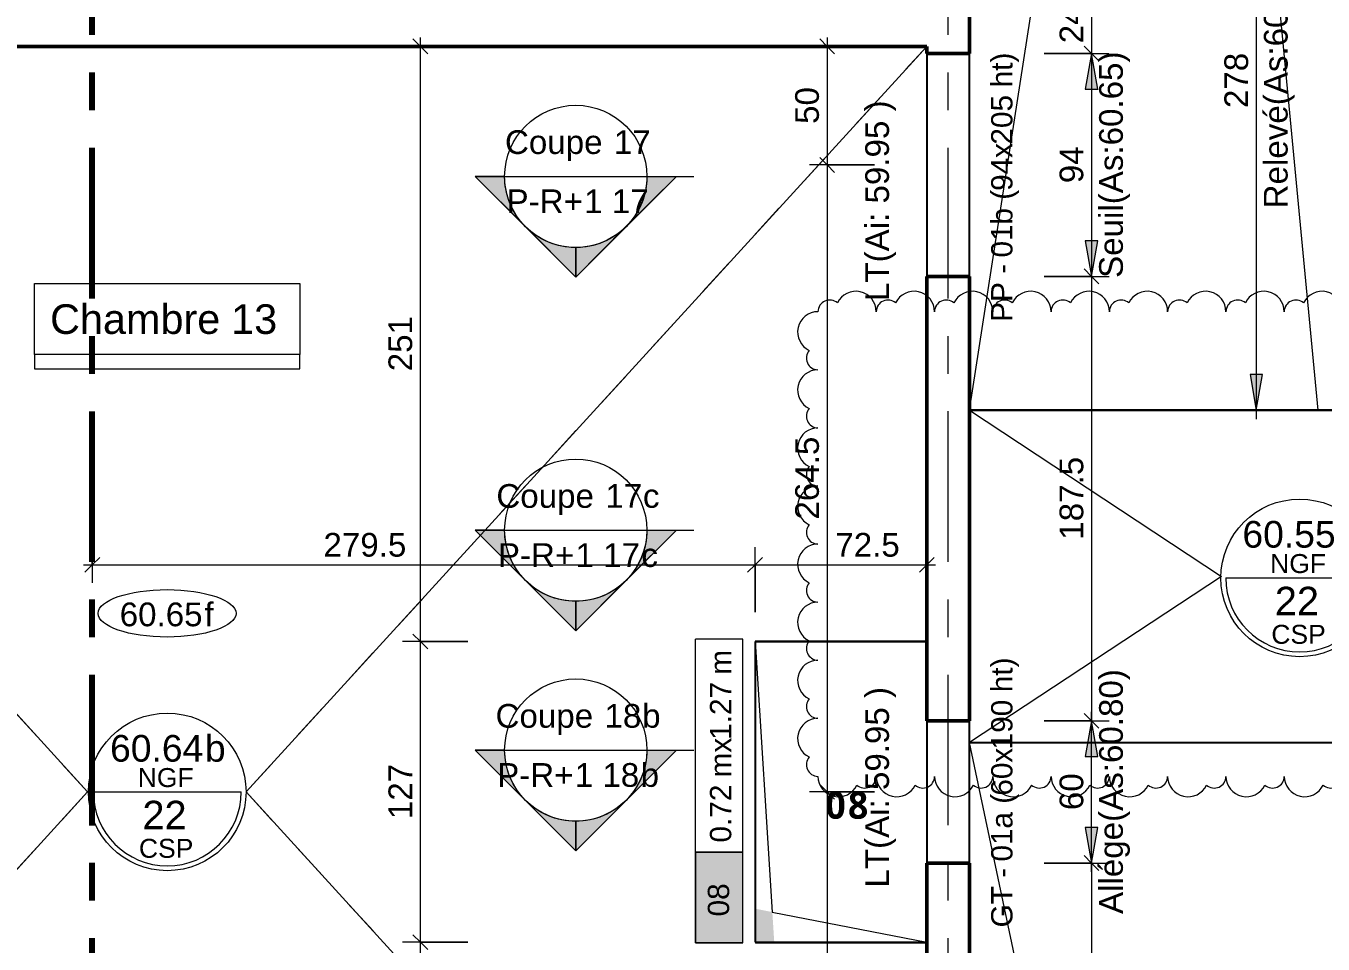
# Model space of a CAD drawing. Header units: metres. Extents: x 399 to 3028, y -427 to 863.
# Drawn here: x 436.84 to 442.31, y -396.73 to -392.86 of the extents above; entities that cross this region are included whole.
import ezdxf

# ---------------------------------------------------------------- set-up
doc = ezdxf.new("R2010")
doc.units = ezdxf.units.M
doc.linetypes.add('Ligne de quadrillage', pattern=[1.11125, 0.635, -0.15875, 0.15875, -0.15875])
doc.linetypes.add('Tiret', pattern=[0.3175, 0.15875, -0.15875])
for name, color, linetype, lineweight in [('02-Gaines numerotées_Stylo_No__83', 7, 'Continuous', 18), ('A-ANNO-DIMS', 211, 'Continuous', 9), ('A-ANNO-DIMS-50', 211, 'Continuous', 9), ('A-DETL', 90, 'Continuous', 18), ('A-DETL-GENF', 92, 'Continuous', 18), ('A-DOOR-IDEN', 31, 'Continuous', 18), ('A-FLOR', 192, 'Continuous', 18), ('A-GENM', 13, 'Continuous', 18), ('A-GENM-IDEN', 13, 'Continuous', 18), ('A-GLAZ-IDEN', 152, 'Continuous', 18), ('A-WALL', 113, 'Continuous', 18), ('G-ANNO-DIMS', 111, 'Continuous', 9), ('G-ANNO-REVC', 71, 'Continuous', 9), ('G-ANNO-SYMB', 111, 'Continuous', 9), ('G-ANNO-TEXT', 231, 'Continuous', 9), ('R_1 - Openings_dwg', 8, 'Continuous', 18), ('S-FLOR-SYMB', 171, 'Continuous', 9), ('S-GRID', 1, 'Continuous', 9)]:
    doc.layers.add(name, color=color, linetype=linetype, lineweight=lineweight)
doc.styles.add('Arial', font='arial.ttf', dxfattribs={"height": 0.1})
doc.styles.add('Arial_10', font='arial.ttf', dxfattribs={"height": 0.12})
doc.styles.add('Arial_11', font='arial.ttf', dxfattribs={"height": 0.125})
doc.styles.add('Arial_6', font='arial.ttf', dxfattribs={"height": 0.09})
doc.styles.add('Arial_8', font='arial.ttf', dxfattribs={"height": 0.0016})
doc.styles.add('Arial_9', font='arial.ttf', dxfattribs={"height": 0.1125})
doc.styles.add('Malgun Gothic Semilight_B', font='', dxfattribs={"height": 0.115})
doc.styles.get('Malgun Gothic Semilight_B').set_extended_font_data('Malgun Gothic Semilight', bold=True)
doc.dimstyles.new('AES-_COTATION_1_50', dxfattribs={"dimscale": 0.3048, "dimtxt": 0.102026, "dimasz": 0.205052, "dimexe": 0.246063, "dimexo": 0.0625, "dimgap": 0.016404, "dimtad": 1, "dimdec": 1, "dimlfac": 100, "dimrnd": 0.5, "dimdsep": 46, "dimtxsty": 'Arial', "dimblk1": 'OBLIQUE', "dimblk2": 'OBLIQUE', "dimsah": 1, "dimcen": 0.09, "dimdle": 0.123031, "dimazin": 0, "dimtfac": 1, "dimtdec": 4, "dimtix": 1, "dimtmove": 0, "dimatfit": 3, "dimfxl": 0.656168, "dimfxlon": 1, "dimtvp": 1, "dimtolj": 1, "dimtzin": 0, "dimarcsym": 2})
doc.dimstyles.new('AES-_COTATION_1_50_1', dxfattribs={"dimscale": 0.3048, "dimtxt": 0.102026, "dimasz": 0.205052, "dimexe": 0.246063, "dimexo": 0.0625, "dimgap": 0.016404, "dimtad": 1, "dimdec": 1, "dimlfac": 100, "dimrnd": 0.5, "dimdsep": 46, "dimtxsty": 'Arial', "dimblk1": 'OBLIQUE', "dimblk2": 'OBLIQUE', "dimsah": 1, "dimcen": 0.09, "dimdle": 0.123031, "dimazin": 0, "dimtfac": 1, "dimtdec": 4, "dimtix": 1, "dimtmove": 2, "dimatfit": 3, "dimfxl": 0.656168, "dimfxlon": 1, "dimtvp": 1, "dimtolj": 1, "dimtzin": 0, "dimarcsym": 2})
doc.dimstyles.new('AES-_COTATION_1_50_2', dxfattribs={"dimscale": 0.3048, "dimtxt": 0.102026, "dimasz": 0.205052, "dimexe": 0.246063, "dimexo": 0.0625, "dimgap": 0.016404, "dimtad": 1, "dimdec": 1, "dimlfac": 100, "dimrnd": 0.5, "dimdsep": 46, "dimtxsty": 'Arial', "dimblk1": 'OBLIQUE', "dimblk2": 'OBLIQUE', "dimsah": 1, "dimcen": 0.09, "dimdle": 0.123031, "dimazin": 0, "dimtfac": 1, "dimtdec": 4, "dimtix": 1, "dimtmove": 0, "dimatfit": 3, "dimfxl": 0.656168, "dimfxlon": 1, "dimtvp": 1, "dimtolj": 1, "dimtzin": 0, "dimarcsym": 2})
doc.dimstyles.new('AES-_COTATION_1_50_3', dxfattribs={"dimscale": 0.3048, "dimtxt": 0.102026, "dimasz": 0.205052, "dimexe": 0.246063, "dimexo": 0.0625, "dimgap": 0.016404, "dimtad": 1, "dimdec": 1, "dimlfac": 100, "dimrnd": 0.5, "dimdsep": 46, "dimtxsty": 'Arial', "dimblk1": 'OBLIQUE', "dimblk2": 'OBLIQUE', "dimsah": 1, "dimcen": 0.09, "dimdle": 0.123031, "dimazin": 0, "dimtfac": 1, "dimtdec": 4, "dimtix": 1, "dimtmove": 0, "dimatfit": 3, "dimfxl": 0.656168, "dimfxlon": 1, "dimtvp": 1, "dimtolj": 1, "dimtzin": 0, "dimarcsym": 2})
doc.dimstyles.new('AES-_COTATION_Allège_1_50', dxfattribs={"dimscale": 0.3048, "dimtxt": 0.102026, "dimasz": 0.492126, "dimexe": 0.246063, "dimexo": 0.0625, "dimgap": 0.016404, "dimtad": 1, "dimdec": 1, "dimlfac": 100, "dimrnd": 0.5, "dimdsep": 46, "dimtxsty": 'Arial', "dimsah": 1, "dimcen": 0.09, "dimdle": 0.123031, "dimazin": 0, "dimtfac": 1, "dimtdec": 4, "dimtix": 1, "dimtmove": 0, "dimatfit": 3, "dimfxl": 0.656168, "dimfxlon": 1, "dimtvp": 1, "dimtolj": 1, "dimtzin": 0, "dimarcsym": 2})

# ---------------------------------------------------------------- blocks, each defined once
blk = doc.blocks.new('VAU_Réservation_Rectangulaire1 - VAU_Réservation_Rectangulaire-1303158-AES_EXE_BET_TZ_R_1_COF_0100-Plan coffrage PH R_1 Diffusion')
at = {"layer": 'A-DETL-GENF', "linetype": 'Tiret'}
blk.add_hatch(color=256, dxfattribs=at).paths.add_polyline_path([(-0.362, 0.6342), (-0.2815, 0.6342), (-0.2896, 0.5074), (-0.362, 0.4933), (-0.362, 0.6342)])
at = {"layer": 'A-DETL-GENF'}
for p, q in [((-0.362, 0.6342), (-0.362, -0.6342)), ((-0.362, 0.6342), (0.362, 0.6342)), ((0.362, 0.6342), (-0.362, 0.6342)), ((-0.362, 0.6342), (-0.362, -0.6342)), ((-0.2896, 0.5074), (0.362, 0.6342)), ((0.362, 0.6342), (0.362, -0.6342)), ((-0.362, -0.6342), (-0.2896, 0.5074)), ((-0.362, -0.6342), (0.362, -0.6342))]:
    blk.add_line(p, q, dxfattribs=at)
blk = doc.blocks.new('R_1 - Openings_dwg-817627-AES_EXE_BET_TZ_R_1_COF_0100-Plan coffrage PH R_1 Diffusion')
at = {"layer": '02-Gaines numerotées_Stylo_No__83', "flags": 128}
blk.add_lwpolyline([(728.0955, -267.121), (728.8042, -266.9734), (728.5456, -265.7316), (727.8368, -265.8792)], close=True, dxfattribs=at)
at = {"layer": 'A-DETL', "linetype": 'Tiret', "flags": 128}
blk.add_lwpolyline([(728.0955, -267.121), (728.8042, -266.9734), (728.5456, -265.7316), (727.8368, -265.8792)], close=True, dxfattribs=at)
at = {"layer": '02-Gaines numerotées_Stylo_No__83', "char_height": 0.115, "width": 0.104512, "attachment_point": 1, "rotation": 11.7648, "line_spacing_factor": 1.113779, "style": 'Malgun Gothic Semilight_B'}
for s, insert in [('\\fMalgun Gothic Semilight|b1|i0|c178|p34|;0', (728.2544, -266.4362)), ('\\fMalgun Gothic Semilight|b1|i0|c178|p34|;8', (728.3472, -266.4169))]:
    blk.add_mtext(s, dxfattribs=dict(at, insert=insert))
at = {"layer": 'A-DETL', "color": 7, "linetype": 'Tiret', "char_height": 0.115, "width": 0.104512, "attachment_point": 1, "rotation": 11.7648, "line_spacing_factor": 1.113779, "style": 'Malgun Gothic Semilight_B'}
for s, insert in [('\\fMalgun Gothic Semilight|b1|i0|c178|p34|;0', (728.2544, -266.4362)), ('\\fMalgun Gothic Semilight|b1|i0|c178|p34|;8', (728.3472, -266.4169))]:
    blk.add_mtext(s, dxfattribs=dict(at, insert=insert))
blk = doc.blocks.new('AES-Etiquette Dalle CSP brut vide - Dalle bidirectionnelle-1791140-AES_EXE_BET_TZ_R_1_COF_0100-Plan coffrage PH R_1 Diffusion')
at = {"layer": 'S-FLOR-SYMB'}
blk.add_line((-0.00624, 0), (0.00624, 0), dxfattribs=at)
blk.add_circle((0, 0), 0.00665, dxfattribs=at)
blk.add_arc((0, 0), 0.00624, 180, 360, dxfattribs=at)
at = {"layer": 'S-FLOR-SYMB', "char_height": 0.0016, "attachment_point": 1, "style": 'Arial_8'}
for s, insert, width in [('NGF', (-0.00249, 0.00201), 0.0058523), ('CSP', (-0.00239, -0.00396), 0.005692)]:
    blk.add_mtext(s, dxfattribs=dict(at, insert=insert, width=width))
blk = doc.blocks.new('DIMBLOCK114-AES_EXE_BET_TZ_R_1_COF_0100-Plan coffrage PH R_1 Diffusion')
at = {"layer": 'A-ANNO-DIMS-50', "transparency": 16777216}
for p, q in [((440.2203, -392.9431), (440.189, -392.9119)), ((440.2203, -392.9056), (440.2203, -393.4432)), ((440.4203, -392.9431), (440.1453, -392.9431)), ((440.2203, -392.9431), (440.2515, -392.9744)), ((440.2203, -392.9431), (440.4203, -392.9431)), ((440.2203, -393.4432), (440.189, -393.412)), ((440.4203, -393.4432), (440.1453, -393.4432)), ((440.2203, -393.4432), (440.2515, -393.4745)), ((440.2203, -393.4432), (440.4203, -393.4432))]:
    blk.add_line(p, q, dxfattribs=at)
at = {"layer": 'A-ANNO-DIMS-50', "color": 0, "transparency": 16777216, "insert": (440.0855, -393.2701), "char_height": 0.1, "width": 0.184588, "attachment_point": 1, "rotation": 90, "line_spacing_factor": 0.941778, "style": 'Arial'}
blk.add_mtext('50', dxfattribs=at)
blk = doc.blocks.new('_Oblique')
at = {"color": 0, "linetype": 'ByBlock', "lineweight": -2}
blk.add_line((-0.5, -0.5), (0.5, 0.5), dxfattribs=at)
blk = doc.blocks.new('DIMBLOCK115-AES_EXE_BET_TZ_R_1_COF_0100-Plan coffrage PH R_1 Diffusion')
at = {"layer": 'A-ANNO-DIMS-50', "transparency": 16777216}
for p, q in [((440.2203, -393.4432), (440.189, -393.412)), ((440.4203, -393.4432), (440.1453, -393.4432)), ((440.2203, -393.4432), (440.2203, -396.0877)), ((440.2203, -393.4432), (440.2515, -393.4745)), ((440.2203, -393.4432), (440.4203, -393.4432)), ((440.4203, -396.0877), (440.1453, -396.0877)), ((440.2203, -396.0877), (440.1891, -396.0564)), ((440.2203, -396.0877), (440.2516, -396.1189)), ((440.2203, -396.0877), (440.4203, -396.0877))]:
    blk.add_line(p, q, dxfattribs=at)
at = {"layer": 'A-ANNO-DIMS-50', "color": 0, "transparency": 16777216, "insert": (440.0855, -394.9389), "char_height": 0.1, "width": 0.416266, "attachment_point": 1, "rotation": 90, "line_spacing_factor": 0.941778, "style": 'Arial'}
blk.add_mtext('264.5', dxfattribs=at)
blk = doc.blocks.new('DIMBLOCK116-AES_EXE_BET_TZ_R_1_COF_0100-Plan coffrage PH R_1 Diffusion')
at = {"layer": 'A-ANNO-DIMS-50', "transparency": 16777216}
for p, q in [((440.4203, -396.0877), (440.1453, -396.0877)), ((440.2203, -396.0877), (440.1891, -396.0564)), ((440.2203, -396.0877), (440.2204, -398.7322)), ((440.2203, -396.0877), (440.2516, -396.1189)), ((440.2203, -396.0877), (440.4203, -396.0877)), ((440.2204, -398.7322), (440.1891, -398.7009)), ((440.4204, -398.7322), (440.1454, -398.7322)), ((440.2204, -398.7322), (440.2516, -398.7634)), ((440.2204, -398.7322), (440.4204, -398.7322))]:
    blk.add_line(p, q, dxfattribs=at)
at = {"layer": 'A-ANNO-DIMS-50', "color": 0, "transparency": 16777216, "insert": (440.0855, -397.5834), "char_height": 0.1, "width": 0.416266, "attachment_point": 1, "rotation": 90, "line_spacing_factor": 0.941778, "style": 'Arial'}
blk.add_mtext('264.5', dxfattribs=at)
blk = doc.blocks.new('Coupe - M_Section Head - Filled-24181-AES_EXE_BET_TZ_R_1_COF_0100-Plan coffrage PH R_1 Diffusion')
at = {"layer": 'G-ANNO-SYMB'}
h = blk.add_hatch(color=256, dxfattribs=at)
edge = h.paths.add_edge_path()
edge.add_line((-0.006, 0.00849), (-0.006, 0.006))
edge.add_arc((-0.006, 0), 0.006, 90, 135)
edge.add_line((-0.01024, 0.00424), (-0.006, 0.00849))
h = blk.add_hatch(color=256, dxfattribs=at)
edge = h.paths.add_edge_path()
edge.add_line((-0.006, 0.00849), (-0.00176, 0.00424))
edge.add_arc((-0.006, 0), 0.006, 45, 90)
edge.add_line((-0.006, 0.006), (-0.006, 0.00849))
h = blk.add_hatch(color=256, dxfattribs=at)
edge = h.paths.add_edge_path()
edge.add_line((-0.01449, 0), (-0.01024, 0.00424))
edge.add_arc((-0.006, 0), 0.006, 135, 180)
edge.add_line((-0.012, 0), (-0.01449, 0))
h = blk.add_hatch(color=256, dxfattribs=at)
edge = h.paths.add_edge_path()
edge.add_line((0.00249, 0), (0, 0))
edge.add_arc((-0.006, 0), 0.006, 360, 405)
edge.add_line((-0.00176, 0.00424), (0.00249, 0))
at = {"layer": 'G-ANNO-SYMB', "lineweight": 18}
for p, q in [((-0.006, 0.00849), (-0.01449, 0)), ((-0.006, 0.00849), (-0.01024, 0.00424)), ((-0.006, 0.00849), (0.00249, 0)), ((-0.006, 0.006), (-0.006, 0.00849)), ((-0.006, 0.00849), (-0.006, 0.006)), ((-0.00176, 0.00424), (-0.006, 0.00849)), ((-0.01024, 0.00424), (-0.01449, 0)), ((0.00249, 0), (-0.00176, 0.00424)), ((-0.01449, 0), (-0.012, 0)), ((0, 0), (0.00249, 0)), ((-0.012, 0), (-0.01449, 0)), ((0, 0), (0.00249, 0))]:
    blk.add_line(p, q, dxfattribs=at)
for start, end in [(360, 180), (90, 135), (45, 90), (135, 180), (360, 45), (180, 360)]:
    blk.add_arc((-0.006, 0), 0.006, start, end, dxfattribs=at)
blk = doc.blocks.new('ETQ_SOL_Rectangulaire - RSV_Rect_HZ-1265007-AES_EXE_BET_TZ_R_1_COF_0100-Plan coffrage PH R_1 Diffusion')
at = {"layer": 'A-GENM-IDEN', "lineweight": 9}
blk.add_hatch(color=256, dxfattribs=at).paths.add_polyline_path([(0, -0.002), (-0.00765, -0.002), (-0.00765, 0.002), (0, 0.002)])
at = {"layer": 'A-GENM-IDEN'}
for p, q in [((-0.00765, -0.002), (-0.00765, 0.002)), ((-0.00765, 0.002), (0.01798, 0.002)), ((0, 0.002), (-0.00765, 0.002)), ((-0.00765, 0.002), (-0.00765, -0.002)), ((0, 0.002), (0, -0.002)), ((0, -0.002), (0, 0.002)), ((0.01798, -0.002), (0.01798, 0.002)), ((-0.00765, -0.002), (0.01798, -0.002)), ((-0.00765, -0.002), (0, -0.002))]:
    blk.add_line(p, q, dxfattribs=at)
blk = doc.blocks.new('DIMBLOCK428-AES_EXE_BET_TZ_R_1_COF_0100-Plan coffrage PH R_1 Diffusion')
at = {"layer": 'A-ANNO-DIMS-50', "transparency": 16777216}
for p, q in [((441.3357, -392.7332), (441.3045, -392.7019)), ((441.3357, -392.6957), (441.3357, -393.0107)), ((441.1357, -392.7332), (441.4107, -392.7332)), ((441.3357, -392.7332), (441.1357, -392.7332)), ((441.3357, -392.7332), (441.367, -392.7644)), ((441.1357, -392.9732), (441.4107, -392.9732)), ((441.3357, -392.9732), (441.1357, -392.9732)), ((441.3357, -392.9732), (441.3045, -392.9419)), ((441.3357, -392.9732), (441.367, -393.0044))]:
    blk.add_line(p, q, dxfattribs=at)
at = {"layer": 'A-ANNO-DIMS-50', "color": 0, "transparency": 16777216, "insert": (441.2009, -392.9301), "char_height": 0.1, "width": 0.184588, "attachment_point": 1, "rotation": 90, "line_spacing_factor": 0.941778, "style": 'Arial'}
blk.add_mtext('24', dxfattribs=at)
blk = doc.blocks.new('DIMBLOCK429-AES_EXE_BET_TZ_R_1_COF_0100-Plan coffrage PH R_1 Diffusion')
at = {"layer": 'A-ANNO-DIMS-50', "transparency": 16777216}
for points in [[(441.3357, -392.9732), (441.3093, -393.1232), (441.3622, -393.1232)], [(441.3358, -393.9132), (441.3622, -393.7632), (441.3093, -393.7632)]]:
    blk.add_hatch(color=256, dxfattribs=at).paths.add_polyline_path(points)
for p, q in [((441.1357, -392.9732), (441.4107, -392.9732)), ((441.3357, -392.9732), (441.1357, -392.9732)), ((441.3357, -392.9732), (441.3093, -393.1232)), ((441.3357, -392.9357), (441.3358, -393.9507)), ((441.3622, -393.1232), (441.3357, -392.9732)), ((441.3093, -393.1232), (441.3622, -393.1232)), ((441.3622, -393.7632), (441.3093, -393.7632)), ((441.3093, -393.7632), (441.3358, -393.9132)), ((441.3358, -393.9132), (441.3622, -393.7632)), ((441.1358, -393.9132), (441.4108, -393.9132)), ((441.3358, -393.9132), (441.1358, -393.9132))]:
    blk.add_line(p, q, dxfattribs=at)
at = {"layer": 'A-ANNO-DIMS-50', "color": 0, "transparency": 16777216, "char_height": 0.1, "attachment_point": 1, "line_spacing_factor": 0.941778, "style": 'Arial'}
for s, insert, width, rotation in [('Seuil(As:60.65)', (441.3679, -393.9196), 1.143318, 90.0009), ('94', (441.2009, -393.5201), 0.184588, 90)]:
    blk.add_mtext(s, dxfattribs=dict(at, insert=insert, width=width, rotation=rotation))
blk = doc.blocks.new('DIMBLOCK430-AES_EXE_BET_TZ_R_1_COF_0100-Plan coffrage PH R_1 Diffusion')
at = {"layer": 'A-ANNO-DIMS-50', "transparency": 16777216}
for p, q in [((441.3358, -393.9132), (441.3045, -393.8819)), ((441.3358, -393.8757), (441.3358, -395.8252)), ((441.1358, -393.9132), (441.4108, -393.9132)), ((441.3358, -393.9132), (441.1358, -393.9132)), ((441.3358, -393.9132), (441.367, -393.9444)), ((441.3358, -395.7877), (441.3045, -395.7564)), ((441.1358, -395.7877), (441.4108, -395.7877)), ((441.3358, -395.7877), (441.1358, -395.7877)), ((441.3358, -395.7877), (441.367, -395.8189))]:
    blk.add_line(p, q, dxfattribs=at)
at = {"layer": 'A-ANNO-DIMS-50', "color": 0, "transparency": 16777216, "insert": (441.2009, -395.0239), "char_height": 0.1, "width": 0.416266, "attachment_point": 1, "rotation": 90, "line_spacing_factor": 0.941778, "style": 'Arial'}
blk.add_mtext('187.5', dxfattribs=at)
blk = doc.blocks.new('DIMBLOCK431-AES_EXE_BET_TZ_R_1_COF_0100-Plan coffrage PH R_1 Diffusion')
at = {"layer": 'A-ANNO-DIMS-50', "transparency": 16777216}
for points in [[(441.3358, -395.7877), (441.3093, -395.9377), (441.3622, -395.9377)], [(441.3358, -396.3877), (441.3622, -396.2377), (441.3093, -396.2377)]]:
    blk.add_hatch(color=256, dxfattribs=at).paths.add_polyline_path(points)
for p, q in [((441.3358, -396.4252), (441.3358, -395.7502)), ((441.1358, -395.7877), (441.4108, -395.7877)), ((441.3358, -395.7877), (441.1358, -395.7877)), ((441.3358, -395.7877), (441.3093, -395.9377)), ((441.3622, -395.9377), (441.3358, -395.7877)), ((441.3093, -395.9377), (441.3622, -395.9377)), ((441.3622, -396.2377), (441.3093, -396.2377)), ((441.3093, -396.2377), (441.3358, -396.3877)), ((441.3358, -396.3877), (441.3622, -396.2377)), ((441.1358, -396.3877), (441.4108, -396.3877)), ((441.3358, -396.3877), (441.1358, -396.3877))]:
    blk.add_line(p, q, dxfattribs=at)
at = {"layer": 'A-ANNO-DIMS-50', "color": 0, "transparency": 16777216, "char_height": 0.1, "attachment_point": 1, "line_spacing_factor": 0.941778, "style": 'Arial'}
for s, insert, width, rotation in [('Allége(As:60.80)', (441.3679, -396.6025), 1.235613, 90.0009), ('60', (441.201, -396.1646), 0.184588, 90)]:
    blk.add_mtext(s, dxfattribs=dict(at, insert=insert, width=width, rotation=rotation))
blk = doc.blocks.new('DIMBLOCK432-AES_EXE_BET_TZ_R_1_COF_0100-Plan coffrage PH R_1 Diffusion')
at = {"layer": 'A-ANNO-DIMS-50', "transparency": 16777216}
for p, q in [((441.3358, -396.3877), (441.3045, -396.3564)), ((441.3358, -396.3502), (441.3358, -398.2996)), ((441.1358, -396.3877), (441.4108, -396.3877)), ((441.3358, -396.3877), (441.1358, -396.3877)), ((441.3358, -396.3877), (441.367, -396.4189)), ((441.3358, -398.2621), (441.3046, -398.2309)), ((441.1358, -398.2621), (441.4108, -398.2621)), ((441.3358, -398.2621), (441.1358, -398.2621)), ((441.3358, -398.2621), (441.3671, -398.2934))]:
    blk.add_line(p, q, dxfattribs=at)
at = {"layer": 'A-ANNO-DIMS-50', "color": 0, "transparency": 16777216, "insert": (441.201, -397.4983), "char_height": 0.1, "width": 0.416266, "attachment_point": 1, "rotation": 90, "line_spacing_factor": 0.941778, "style": 'Arial'}
blk.add_mtext('187.5', dxfattribs=at)
blk = doc.blocks.new('DIMBLOCK513-AES_EXE_BET_TZ_R_1_COF_0100-Plan coffrage PH R_1 Diffusion')
at = {"layer": 'A-ANNO-DIMS-50', "transparency": 16777216}
for points in [[(442.031, -391.6982), (442.0045, -391.8482), (442.0574, -391.8482)], [(442.031, -394.4774), (442.0574, -394.3274), (442.0045, -394.3274)]]:
    blk.add_hatch(color=256, dxfattribs=at).paths.add_polyline_path(points)
for p, q in [((442.031, -391.6607), (442.031, -394.5149)), ((442.231, -391.6982), (441.956, -391.6982)), ((442.031, -391.6982), (442.0045, -391.8482)), ((442.0574, -391.8482), (442.031, -391.6982)), ((442.031, -391.6982), (442.231, -391.6982)), ((442.0045, -391.8482), (442.0574, -391.8482)), ((442.0574, -394.3274), (442.0045, -394.3274)), ((442.0045, -394.3274), (442.031, -394.4774)), ((442.031, -394.4774), (442.0574, -394.3274)), ((442.231, -394.4774), (441.956, -394.4774)), ((442.031, -394.4774), (442.231, -394.4774))]:
    blk.add_line(p, q, dxfattribs=at)
at = {"layer": 'A-ANNO-DIMS-50', "color": 0, "transparency": 16777216, "char_height": 0.1, "attachment_point": 1, "rotation": 90, "line_spacing_factor": 0.941778, "style": 'Arial'}
for s, insert, width in [('Relevé(As:60.65)', (442.0631, -393.6262), 1.292119), ('278', (441.8962, -393.2032), 0.276883)]:
    blk.add_mtext(s, dxfattribs=dict(at, insert=insert, width=width))
blk = doc.blocks.new('DIMBLOCK811-AES_EXE_BET_TZ_R_1_COF_0100-Plan coffrage PH R_1 Diffusion')
at = {"layer": 'A-ANNO-DIMS-50', "transparency": 16777216}
for p, q in [((438.5044, -396.7214), (438.4731, -396.6901)), ((438.7044, -396.7214), (438.4294, -396.7214)), ((438.5044, -399.2696), (438.5044, -396.7214)), ((438.5044, -396.7214), (438.5356, -396.7526)), ((438.5044, -396.7214), (438.7044, -396.7214)), ((438.5044, -399.2321), (438.4732, -399.2009)), ((438.3044, -399.2321), (438.5794, -399.2321)), ((438.5044, -399.2321), (438.3044, -399.2321)), ((438.5044, -399.2321), (438.5357, -399.2634))]:
    blk.add_line(p, q, dxfattribs=at)
at = {"layer": 'A-ANNO-DIMS-50', "color": 0, "transparency": 16777216, "insert": (438.3696, -398.0921), "char_height": 0.1, "width": 0.276883, "attachment_point": 1, "rotation": 90, "line_spacing_factor": 0.941778, "style": 'Arial'}
blk.add_mtext('251', dxfattribs=at)
blk = doc.blocks.new('DIMBLOCK812-AES_EXE_BET_TZ_R_1_COF_0100-Plan coffrage PH R_1 Diffusion')
at = {"layer": 'A-ANNO-DIMS-50', "transparency": 16777216}
for p, q in [((438.5044, -395.453), (438.4731, -395.4217)), ((438.7044, -395.453), (438.4294, -395.453)), ((438.5044, -396.7214), (438.5044, -395.453)), ((438.5044, -395.453), (438.5356, -395.4842)), ((438.5044, -395.453), (438.7044, -395.453)), ((438.5044, -396.7214), (438.4731, -396.6901)), ((438.7044, -396.7214), (438.4294, -396.7214)), ((438.5044, -396.7214), (438.5356, -396.7526)), ((438.5044, -396.7214), (438.7044, -396.7214))]:
    blk.add_line(p, q, dxfattribs=at)
at = {"layer": 'A-ANNO-DIMS-50', "color": 0, "transparency": 16777216, "insert": (438.3696, -396.2025), "char_height": 0.1, "width": 0.276883, "attachment_point": 1, "rotation": 90, "line_spacing_factor": 0.941778, "style": 'Arial'}
blk.add_mtext('127', dxfattribs=at)
blk = doc.blocks.new('DIMBLOCK813-AES_EXE_BET_TZ_R_1_COF_0100-Plan coffrage PH R_1 Diffusion')
at = {"layer": 'A-ANNO-DIMS-50', "transparency": 16777216}
for p, q in [((438.5043, -392.9432), (438.4731, -392.9119)), ((438.5044, -395.453), (438.5043, -392.9057)), ((438.3043, -392.9432), (438.5793, -392.9432)), ((438.5043, -392.9432), (438.3043, -392.9432)), ((438.5043, -392.9432), (438.5356, -392.9744)), ((438.5044, -395.453), (438.4731, -395.4217)), ((438.7044, -395.453), (438.4294, -395.453)), ((438.5044, -395.453), (438.5356, -395.4842)), ((438.5044, -395.453), (438.7044, -395.453))]:
    blk.add_line(p, q, dxfattribs=at)
at = {"layer": 'A-ANNO-DIMS-50', "color": 0, "transparency": 16777216, "insert": (438.3695, -394.3134), "char_height": 0.1, "width": 0.276883, "attachment_point": 1, "rotation": 90, "line_spacing_factor": 0.941778, "style": 'Arial'}
blk.add_mtext('251', dxfattribs=at)
blk = doc.blocks.new('DIMBLOCK829-AES_EXE_BET_TZ_R_1_COF_0100-Plan coffrage PH R_1 Diffusion')
at = {"layer": 'A-ANNO-DIMS-50', "transparency": 16777216}
for p, q in [((437.1199, -394.9303), (437.1199, -395.2053)), ((437.1199, -395.1303), (437.1199, -394.9303)), ((439.9162, -395.3302), (439.9162, -395.0552)), ((437.1199, -395.1303), (437.1512, -395.099)), ((439.9162, -395.1302), (439.9475, -395.099)), ((437.0824, -395.1303), (439.9162, -395.1302)), ((437.1199, -395.1303), (437.0887, -395.1615)), ((439.9162, -395.1302), (439.885, -395.1615)), ((439.9162, -395.1302), (439.9162, -395.3302))]:
    blk.add_line(p, q, dxfattribs=at)
at = {"layer": 'A-ANNO-DIMS-50', "color": 0, "transparency": 16777216, "insert": (438.0954, -394.9954), "char_height": 0.1, "width": 0.416266, "attachment_point": 1, "rotation": 0.0009, "line_spacing_factor": 0.941778, "style": 'Arial'}
blk.add_mtext('279.5', dxfattribs=at)
blk = doc.blocks.new('DIMBLOCK830-AES_EXE_BET_TZ_R_1_COF_0100-Plan coffrage PH R_1 Diffusion')
at = {"layer": 'A-ANNO-DIMS-50', "transparency": 16777216}
for p, q in [((440.6407, -394.9302), (440.6407, -395.2052)), ((440.6407, -395.1302), (440.6407, -394.9302)), ((439.9162, -395.3302), (439.9162, -395.0552)), ((439.9162, -395.1302), (439.9475, -395.099)), ((440.6407, -395.1302), (440.6719, -395.099)), ((439.9162, -395.1302), (439.885, -395.1615)), ((439.9162, -395.1302), (440.6782, -395.1302)), ((439.9162, -395.1302), (439.9162, -395.3302)), ((440.6407, -395.1302), (440.6094, -395.1615))]:
    blk.add_line(p, q, dxfattribs=at)
at = {"layer": 'A-ANNO-DIMS-50', "color": 0, "transparency": 16777216, "insert": (440.2549, -394.9954), "char_height": 0.1, "width": 0.323972, "attachment_point": 1, "rotation": 0.0009, "line_spacing_factor": 0.941778, "style": 'Arial'}
blk.add_mtext('72.5', dxfattribs=at)
blk = doc.blocks.new('Family - ___-1842584-AES_EXE_BET_TZ_R_1_COF_0100-Plan coffrage PH R_1 Diffusion')
at = {"layer": 'G-ANNO-REVC'}
for centre, radius, start, end in [((480.3656, -346.6564), 0.0861, 5.8824, 160.6736), ((479.8764, -346.7068), 0.0861, 5.8824, 160.6736), ((480.121, -346.6816), 0.0861, 5.8824, 160.6736), ((480.2555, -346.6677), 0.0492, 54.0721, 185.8824), ((479.3873, -346.7572), 0.0861, 5.8824, 160.6736), ((479.6318, -346.732), 0.0861, 5.8824, 160.6736), ((479.7664, -346.7181), 0.0492, 54.0721, 185.8824), ((480.011, -346.6929), 0.0492, 54.0721, 185.8824), ((478.8981, -346.8076), 0.0861, 5.8824, 160.6736), ((479.1427, -346.7824), 0.0861, 5.8824, 160.6736), ((479.2772, -346.7685), 0.0492, 54.0721, 185.8824), ((479.5218, -346.7433), 0.0492, 54.0721, 185.8824), ((478.4089, -346.858), 0.0861, 5.8824, 160.6736), ((478.6535, -346.8328), 0.0861, 5.8824, 160.6736), ((478.788, -346.8189), 0.0492, 54.0721, 185.8824), ((479.0326, -346.7937), 0.0492, 54.0721, 185.8824), ((478.2988, -346.8693), 0.0492, 54.0721, 185.8824), ((478.5434, -346.8441), 0.0492, 54.0721, 185.8824), ((478.2587, -346.9597), 0.0858, 95.8824, 250.6736), ((478.27, -347.0693), 0.049, 144.0721, 275.8824), ((478.2838, -347.2034), 0.0858, 95.8824, 250.6736), ((478.2951, -347.313), 0.049, 144.0721, 275.8824), ((478.3089, -347.4471), 0.0858, 95.8824, 250.6736), ((478.3202, -347.5568), 0.049, 144.0721, 275.8824), ((478.334, -347.6908), 0.0858, 95.8824, 250.6736), ((478.3453, -347.8005), 0.049, 144.0721, 275.8824), ((478.3591, -347.9345), 0.0858, 95.8824, 250.6736), ((478.3704, -348.0442), 0.049, 144.0721, 275.8824), ((478.3843, -348.1782), 0.0858, 95.8824, 250.6736), ((478.3956, -348.2879), 0.049, 144.0721, 275.8824), ((478.4094, -348.4219), 0.0858, 95.8824, 250.6736), ((478.4207, -348.5316), 0.049, 144.0721, 275.8824), ((478.4345, -348.6656), 0.0858, 95.8824, 250.6736), ((480.6032, -348.6023), 0.0492, 234.0721, 5.8824), ((480.114, -348.6527), 0.0492, 234.0721, 5.8824), ((480.2485, -348.6388), 0.0861, 185.8824, 340.6736), ((480.3586, -348.6275), 0.0492, 234.0721, 5.8824), ((480.4931, -348.6136), 0.0861, 185.8824, 340.6736), ((479.6248, -348.7031), 0.0492, 234.0721, 5.8824), ((479.7593, -348.6892), 0.0861, 185.8824, 340.6736), ((479.8694, -348.6779), 0.0492, 234.0721, 5.8824), ((480.0039, -348.664), 0.0861, 185.8824, 340.6736), ((478.4458, -348.7753), 0.049, 144.0721, 275.8824), ((479.1356, -348.7535), 0.0492, 234.0721, 5.8824), ((479.2702, -348.7396), 0.0861, 185.8824, 340.6736), ((479.3802, -348.7283), 0.0492, 234.0721, 5.8824), ((479.5148, -348.7144), 0.0861, 185.8824, 340.6736), ((478.6465, -348.8039), 0.0492, 234.0721, 5.8824), ((478.781, -348.79), 0.0861, 185.8824, 340.6736), ((478.8911, -348.7787), 0.0492, 234.0721, 5.8824), ((479.0256, -348.7648), 0.0861, 185.8824, 340.6736), ((478.5364, -348.8152), 0.0861, 185.8824, 340.6736)]:
    blk.add_arc(centre, radius, start, end, dxfattribs=at)
blk = doc.blocks.new('AES-Etiquette Dalle CSP brut vide - Dalle bidirectionnelle-1893417-AES_EXE_BET_TZ_R_1_COF_0100-Plan coffrage PH R_1 Diffusion')
at = {"layer": 'S-FLOR-SYMB'}
blk.add_line((-0.00624, 0), (0.00624, 0), dxfattribs=at)
blk.add_circle((0, 0), 0.00665, dxfattribs=at)
blk.add_arc((0, 0), 0.00624, 180, 360, dxfattribs=at)
at = {"layer": 'S-FLOR-SYMB', "char_height": 0.0016, "attachment_point": 1, "style": 'Arial_8'}
for s, insert, width in [('NGF', (-0.00249, 0.00201), 0.0058523), ('CSP', (-0.00239, -0.00396), 0.005692)]:
    blk.add_mtext(s, dxfattribs=dict(at, insert=insert, width=width))

msp = doc.modelspace()

# ---------------------------------------------------------------- linework, layer by layer
at = {"layer": 'A-DETL', "color": 51}
for p, q in [((440.8207, -394.4774), (441.7318, -388.6021)), ((441.7318, -388.6021), (442.2907, -394.4774)), ((437.1003, -396.0877), (434.2306, -392.9432)), ((437.7691, -396.0877), (440.6406, -392.9431)), ((440.8207, -394.4774), (441.8841, -395.1787)), ((441.8841, -395.1787), (440.8207, -395.8799)), ((441.8838, -400.8926), (440.8207, -395.8799)), ((437.1003, -396.0877), (434.2307, -399.2322)), ((437.7691, -396.0877), (440.6407, -399.2321))]:
    msp.add_line(p, q, dxfattribs=at)
at = {"layer": 'A-DETL', "linetype": 'Tiret'}
for p, q in [((437.1003, -396.0877), (434.2306, -392.9432)), ((437.7691, -396.0877), (440.6406, -392.9431)), ((437.1003, -396.0877), (434.2307, -399.2322)), ((437.7691, -396.0877), (440.6407, -399.2321))]:
    msp.add_line(p, q, dxfattribs=at)
at = {"layer": 'A-DETL'}
for p, q in [((436.8763, -393.9432), (437.9963, -393.9432)), ((436.8763, -394.2432), (436.8763, -393.9432)), ((437.9963, -393.9432), (437.9963, -394.2432)), ((437.9963, -394.2432), (436.8763, -394.2432)), ((436.8763, -394.2432), (436.8763, -394.3032)), ((437.9963, -394.2432), (436.8763, -394.2432)), ((437.9963, -394.3032), (437.9963, -394.2432)), ((436.8763, -394.3032), (437.9963, -394.3032))]:
    msp.add_line(p, q, dxfattribs=at)
at = {"layer": 'A-DETL', "color": 51}
msp.add_ellipse((437.4356, -395.3345), major_axis=(-0.2909, 0), ratio=0.343791, dxfattribs=at)
at = {"layer": 'A-DETL-GENF', "linetype": 'Tiret'}
for p, q in [((437.9963, -394.2432), (436.8763, -394.2432)), ((436.8763, -394.2432), (436.8763, -394.3032)), ((437.9963, -394.3032), (437.9963, -394.2432)), ((436.8763, -394.3032), (437.9963, -394.3032))]:
    msp.add_line(p, q, dxfattribs=at)
at = {"layer": 'A-FLOR', "color": 31, "lineweight": 25}
for p, q in [((440.8207, -394.4774), (440.8205, -384.8379)), ((434.2306, -392.9432), (440.6406, -392.9431)), ((440.6406, -392.9431), (440.6407, -395.4529)), ((442.4487, -394.4774), (440.8207, -394.4774)), ((440.8207, -394.4774), (443.6126, -394.4774)), ((440.8207, -395.8799), (440.8207, -394.4774)), ((440.6407, -395.4529), (439.9167, -395.4529)), ((439.9167, -395.4529), (439.9168, -396.7214)), ((440.8208, -406.2388), (440.8207, -395.8799)), ((440.8207, -395.8799), (442.4487, -395.8802)), ((443.6125, -395.8804), (440.8207, -395.8799)), ((439.9168, -396.7214), (440.6407, -396.7214)), ((440.6407, -396.7214), (440.6407, -399.2321))]:
    msp.add_line(p, q, dxfattribs=at)
at = {"layer": 'A-WALL', "color": 2, "lineweight": 50}
for p, q in [((440.8206, -392.7332), (440.8206, -392.9732)), ((440.6406, -392.9431), (434.2306, -392.9432)), ((440.6406, -392.9732), (440.6406, -392.9431)), ((440.8206, -392.9732), (440.6406, -392.9732)), ((440.6407, -395.7877), (440.6407, -393.9132)), ((440.6407, -393.9132), (440.8207, -393.9132)), ((440.8207, -393.9132), (440.8207, -395.7877)), ((440.8207, -395.7877), (440.6407, -395.7877)), ((440.6407, -398.2622), (440.6407, -396.3877)), ((440.6407, -396.3877), (440.8207, -396.3877)), ((440.8207, -396.3877), (440.8207, -398.2621))]:
    msp.add_line(p, q, dxfattribs=at)
at = {"layer": 'A-WALL', "color": 3, "lineweight": 25}
for p, q in [((440.6406, -392.9732), (440.6407, -393.9132)), ((440.8207, -393.9132), (440.8206, -392.9732)), ((440.6407, -395.7877), (440.6407, -396.3877)), ((440.8207, -396.3877), (440.8207, -395.7877))]:
    msp.add_line(p, q, dxfattribs=at)
at = {"layer": 'G-ANNO-DIMS'}
for p, q in [((440.8207, -393.4533), (440.8207, -393.4533)), ((440.8207, -393.4533), (440.8207, -393.4533)), ((440.8207, -395.9675), (440.8207, -395.9675)), ((440.8207, -395.9675), (440.8207, -395.9675))]:
    msp.add_line(p, q, dxfattribs=at)
at = {"layer": 'G-ANNO-SYMB', "lineweight": 18}
for p, q in [((438.8597, -393.4914), (439.4597, -393.4914)), ((438.8597, -394.9838), (439.4597, -394.9838)), ((438.8598, -395.9113), (439.4598, -395.9113))]:
    msp.add_line(p, q, dxfattribs=at)
at = {"layer": 'G-ANNO-SYMB'}
for p, q in [((439.4597, -393.4914), (439.6579, -393.4914)), ((439.4597, -394.9838), (439.6579, -394.9838)), ((439.4598, -395.9113), (439.658, -395.9113))]:
    msp.add_line(p, q, dxfattribs=at)
at = {"layer": 'S-GRID', "linetype": 'Ligne de quadrillage', "lineweight": 100}
msp.add_line((437.1204, -424.01), (437.1197, -380.1745), dxfattribs=at)
at = {"layer": 'S-GRID', "linetype": 'Ligne de quadrillage'}
msp.add_line((440.7311, -424.0099), (440.7305, -380.1745), dxfattribs=at)

# ---------------------------------------------------------------- block references
at = {"layer": 'A-GENM', "extrusion": (0, 0, -1), "rotation": 179.9991493376243}
msp.add_blockref('VAU_Réservation_Rectangulaire1 - VAU_Réservation_Rectangulaire-1303158-AES_EXE_BET_TZ_R_1_COF_0100-Plan coffrage PH R_1 Diffusion', (-440.2787, -396.0871), dxfattribs=at)
at = {"layer": 'A-GENM-IDEN', "xscale": 49.99999999999996, "yscale": 49.99999999999996, "zscale": 49.99999999999996, "rotation": 89.99999999999991}
msp.add_blockref('ETQ_SOL_Rectangulaire - RSV_Rect_HZ-1265007-AES_EXE_BET_TZ_R_1_COF_0100-Plan coffrage PH R_1 Diffusion', (439.7647, -396.342), dxfattribs=at)
at = {"layer": 'G-ANNO-REVC', "rotation": 354.117617010805}
msp.add_blockref('Family - ___-1842584-AES_EXE_BET_TZ_R_1_COF_0100-Plan coffrage PH R_1 Diffusion', (0, 0), dxfattribs=at)
at = {"layer": 'G-ANNO-SYMB', "lineweight": 18, "extrusion": (0, 0, -1)}
for p, xscale, yscale, zscale, rotation in [((-439.4597, -393.4914), 49.99999999999997, 49.99999999999997, 49.99999999999997, 180), ((-439.4597, -394.9838), 49.99999999999996, 49.99999999999996, 49.99999999999996, 179.9991493629032), ((-439.4598, -395.9113), 49.99999999999996, 49.99999999999996, 49.99999999999996, 179.9991493629032)]:
    msp.add_blockref('Coupe - M_Section Head - Filled-24181-AES_EXE_BET_TZ_R_1_COF_0100-Plan coffrage PH R_1 Diffusion', p, dxfattribs=dict(at, xscale=xscale, yscale=yscale, zscale=zscale, rotation=rotation))
at = {"layer": 'R_1 - Openings_dwg', "color": 92, "linetype": 'Tiret', "rotation": 348.2360846844102}
msp.add_blockref('R_1 - Openings_dwg-817627-AES_EXE_BET_TZ_R_1_COF_0100-Plan coffrage PH R_1 Diffusion', (-218.4239, 13.2301), dxfattribs=at)
at = {"layer": 'S-FLOR-SYMB', "xscale": 49.99999999999997, "yscale": 49.99999999999997, "zscale": 49.99999999999997}
for name, p in [('AES-Etiquette Dalle CSP brut vide - Dalle bidirectionnelle-1893417-AES_EXE_BET_TZ_R_1_COF_0100-Plan coffrage PH R_1 Diffusion', (442.2138, -395.185)), ('AES-Etiquette Dalle CSP brut vide - Dalle bidirectionnelle-1791140-AES_EXE_BET_TZ_R_1_COF_0100-Plan coffrage PH R_1 Diffusion', (437.4363, -396.0877))]:
    msp.add_blockref(name, p, dxfattribs=at)

# ---------------------------------------------------------------- texts
at = {"layer": 'A-DOOR-IDEN', "lineweight": 9, "char_height": 0.09, "attachment_point": 1, "rotation": 90, "style": 'Arial_6'}
for s, insert, width in [('ht)', (440.9123, -393.116), 0.172363), ('205 ', (440.9123, -393.3575), 0.292616), ('\\fArial|b0|i0|c178|p34|;x', (440.9123, -393.4137), 0.068143), ('94', (440.9123, -393.5526), 0.168354), ('b (', (440.9123, -393.6948), 0.172363), ('01', (440.9123, -393.8337), 0.168354), ('PP - ', (440.9123, -394.1049), 0.328692)]:
    msp.add_mtext(s, dxfattribs=dict(at, insert=insert, width=width))
at = {"layer": 'A-GENM-IDEN', "lineweight": 9, "char_height": 0.09, "attachment_point": 1, "rotation": 90, "style": 'Arial_6'}
for s, insert, width in [('\\fArial|b0|i0|c178|p34|;m', (439.7258, -395.5936), 0.124262), ('1.27 ', (439.7258, -395.8682), 0.3327), ('mx', (439.7258, -396.0269), 0.192405), ('0.72 ', (439.7258, -396.3014), 0.3327), ('08', (439.7168, -396.6132), 0.168354)]:
    msp.add_mtext(s, dxfattribs=dict(at, insert=insert, width=width))
at = {"layer": 'A-GLAZ-IDEN', "lineweight": 9, "char_height": 0.09, "attachment_point": 1, "rotation": 90, "style": 'Arial_6'}
for s, insert, width in [('ht)', (440.9123, -395.6672), 0.172363), ('190 ', (440.9123, -395.9086), 0.292616), ('\\fArial|b0|i0|c178|p34|;x', (440.9123, -395.9648), 0.068143), ('60', (440.9123, -396.1037), 0.168354), ('a (', (440.9123, -396.2426), 0.168354), ('01', (440.9123, -396.3815), 0.168354), ('GT - ', (440.9123, -396.6594), 0.336709)]:
    msp.add_mtext(s, dxfattribs=dict(at, insert=insert, width=width))
at = {"layer": 'G-ANNO-DIMS', "char_height": 0.1, "width": 1.011239, "attachment_point": 1, "rotation": 90, "line_spacing_factor": 0.941778, "style": 'Arial'}
for insert in [(440.3812, -394.0172), (440.3812, -396.4913)]:
    msp.add_mtext('LT(Ai: 59.95 )', dxfattribs=dict(at, insert=insert))
at = {"layer": 'G-ANNO-SYMB', "char_height": 0.1, "attachment_point": 1, "style": 'Arial'}
for s, insert, width in [('Coupe ', (438.8611, -393.2969), 0.557173), ('17', (439.3208, -393.2969), 0.192405), ('P-R+', (438.8678, -393.5464), 0.396835), ('1 17', (439.1952, -393.5464), 0.336709), ('Coupe ', (438.8248, -394.7894), 0.557173), ('17', (439.2846, -394.7894), 0.192405), ('\\fArial|b0|i0|c178|p34|;c', (439.4433, -394.7894), 0.088186), ('P-R+', (438.8313, -395.0388), 0.396835), ('1 17', (439.1588, -395.0388), 0.336709), ('\\fArial|b0|i0|c178|p34|;c', (439.4366, -395.0388), 0.088186), ('Coupe ', (438.8214, -395.7169), 0.557173), ('18', (439.2811, -395.7169), 0.192405), ('\\fArial|b0|i0|c178|p34|;b', (439.4399, -395.7169), 0.096202), ('P-R+', (438.8281, -395.9663), 0.396835), ('1 18', (439.1556, -395.9663), 0.336709), ('\\fArial|b0|i0|c178|p34|;b', (439.4334, -395.9663), 0.096202)]:
    msp.add_mtext(s, dxfattribs=dict(at, insert=insert, width=width))
at = {"layer": 'G-ANNO-TEXT', "color": 7, "char_height": 0.125, "attachment_point": 1, "style": 'Arial_11'}
for s, insert, width in [('Chambre ', (436.9419, -394.0309), 0.925949), ('13', (437.7059, -394.0309), 0.232489)]:
    msp.add_mtext(s, dxfattribs=dict(at, insert=insert, width=width))
at = {"layer": 'G-ANNO-TEXT', "color": 41, "char_height": 0.1, "attachment_point": 1, "style": 'Arial'}
for s, insert, width in [('60.65', (437.2357, -395.289), 0.432911), ('\\fArial|b0|i0|c178|p34|;f', (437.5929, -395.289), 0.05211)]:
    msp.add_mtext(s, dxfattribs=dict(at, insert=insert, width=width))
at = {"layer": 'S-FLOR-SYMB', "attachment_point": 1}
for s, insert, char_height, width, style in [('60.55', (441.9724, -394.9449), 0.1125, 0.485021, 'Arial_9'), ('22', (442.1091, -395.2225), 0.12, 0.224472, 'Arial_10'), ('60.64', (437.195, -395.8476), 0.1125, 0.485021, 'Arial_9'), ('\\fArial|b0|i0|c178|p34|;b', (437.5952, -395.8476), 0.1125, 0.108228, 'Arial_9'), ('22', (437.3316, -396.1252), 0.12, 0.224472, 'Arial_10')]:
    msp.add_mtext(s, dxfattribs=dict(at, insert=insert, char_height=char_height, width=width, style=style))

# ---------------------------------------------------------------- dimensions: what is measured, and where the dimension line sits
at = {"layer": 'A-ANNO-DIMS'}
for base, p1, p2, angle, text, override, picture, middle in [((442.031, -394.4774), (442.231, -391.6982), (442.231, -394.4774), 90, '<>\\XRelevé(As:60.65)', {"dimpost": '<>', "dimfxl": 2.779208}, 'DIMBLOCK513-AES_EXE_BET_TZ_R_1_COF_0100-Plan coffrage PH R_1 Diffusion', (442.031, -393.0878)), ((441.3358, -393.9132), (441.1357, -392.9732), (441.1358, -393.9132), 270.0009, '<>\\XSeuil(As:60.65)', {"dimpost": '<>', "dimfxl": 0.94}, 'DIMBLOCK429-AES_EXE_BET_TZ_R_1_COF_0100-Plan coffrage PH R_1 Diffusion', (441.3357, -393.4432)), ((441.3358, -395.7877), (441.1358, -396.3877), (441.1358, -395.7877), 270.0009, '<>\\XAllége(As:60.80)', {"dimpost": '<>', "dimfxl": 0.6}, 'DIMBLOCK431-AES_EXE_BET_TZ_R_1_COF_0100-Plan coffrage PH R_1 Diffusion', (441.3358, -396.0877))]:
    dim = msp.add_linear_dim(base=base, p1=p1, p2=p2, angle=angle, text=text, dimstyle='AES-_COTATION_Allège_1_50', override=override, dxfattribs=at)
    dim.commit()
    dim.dimension.update_dxf_attribs({"geometry": picture, "text_midpoint": middle})
for base, p1, p2, angle, dimstyle, override, picture, middle in [((441.3357, -392.9732), (441.1357, -392.7332), (441.1357, -392.9732), 270.0009, 'AES-_COTATION_1_50_2', {"dimpost": '<>', "dimfxl": 0.239999}, 'DIMBLOCK428-AES_EXE_BET_TZ_R_1_COF_0100-Plan coffrage PH R_1 Diffusion', (441.3909, -392.8532)), ((438.5043, -392.9432), (438.7044, -395.453), (438.3043, -392.9432), 270.0009, 'AES-_COTATION_1_50_3', {"dimpost": '<>', "dimfxl": 2.541466}, 'DIMBLOCK813-AES_EXE_BET_TZ_R_1_COF_0100-Plan coffrage PH R_1 Diffusion', (438.5604, -394.1981)), ((440.2203, -393.4432), (440.4203, -392.9431), (440.4203, -393.4432), 270.0009, 'AES-_COTATION_1_50', {"dimpost": '<>', "dimfxl": 0.500064}, 'DIMBLOCK114-AES_EXE_BET_TZ_R_1_COF_0100-Plan coffrage PH R_1 Diffusion', (440.2763, -393.1932)), ((440.22033, -396.08768), (440.42029, -393.4432), (440.42033, -396.08768), 270.00085, 'AES-_COTATION_1_50', {"dimpost": '<>', "dimfxl": 2.644477}, 'DIMBLOCK115-AES_EXE_BET_TZ_R_1_COF_0100-Plan coffrage PH R_1 Diffusion', (440.27636, -394.76544)), ((441.33578, -395.78767), (441.13576, -393.91319), (441.13578, -395.78767), 270.00085, 'AES-_COTATION_1_50_2', {"dimpost": '<>', "dimfxl": 1.874477}, 'DIMBLOCK430-AES_EXE_BET_TZ_R_1_COF_0100-Plan coffrage PH R_1 Diffusion', (441.39183, -394.85043)), ((438.5044, -395.453), (438.7044, -396.7214), (438.7044, -395.453), 270.0009, 'AES-_COTATION_1_50_3', {"dimpost": '<>', "dimfxl": 1.268424}, 'DIMBLOCK812-AES_EXE_BET_TZ_R_1_COF_0100-Plan coffrage PH R_1 Diffusion', (438.5596, -396.0872)), ((440.22037, -398.73216), (440.42033, -396.08768), (440.42037, -398.73215), 270.00085, 'AES-_COTATION_1_50', {"dimpost": '<>', "dimfxl": 2.644476}, 'DIMBLOCK116-AES_EXE_BET_TZ_R_1_COF_0100-Plan coffrage PH R_1 Diffusion', (440.2764, -397.40992)), ((441.3358, -398.2621), (441.1358, -396.3877), (441.1358, -398.2621), 270.0009, 'AES-_COTATION_1_50_2', {"dimpost": '<>', "dimfxl": 1.874476}, 'DIMBLOCK432-AES_EXE_BET_TZ_R_1_COF_0100-Plan coffrage PH R_1 Diffusion', (441.3919, -397.3249)), ((438.5044, -396.7214), (438.3044, -399.2321), (438.7044, -396.7214), 270.0009, 'AES-_COTATION_1_50_3', {"dimpost": '<>', "dimfxl": 2.5424}, 'DIMBLOCK811-AES_EXE_BET_TZ_R_1_COF_0100-Plan coffrage PH R_1 Diffusion', (438.5605, -397.9767))]:
    dim = msp.add_linear_dim(base=base, p1=p1, p2=p2, angle=angle, dimstyle=dimstyle, override=override, dxfattribs=at)
    dim.commit()
    dim.dimension.update_dxf_attribs({"geometry": picture, "text_midpoint": middle})
for base, p1, p2, angle, override, picture, middle, turn in [((439.9162, -395.1302), (437.1199, -394.9303), (439.9162, -395.3302), 0.0009, {"dimpost": '<>', "dimfxl": 2.824774}, 'DIMBLOCK829-AES_EXE_BET_TZ_R_1_COF_0100-Plan coffrage PH R_1 Diffusion', (438.3035, -395.0621), 0.0009), ((440.64068, -395.1302), (439.91625, -395.33022), (440.64068, -394.9302), 0.00085, {"dimpost": '<>', "dimfxl": 0.827531}, 'DIMBLOCK830-AES_EXE_BET_TZ_R_1_COF_0100-Plan coffrage PH R_1 Diffusion', (440.41687, -395.06205), 0.00085)]:
    dim = msp.add_linear_dim(base=base, p1=p1, p2=p2, angle=angle, dimstyle='AES-_COTATION_1_50_1', override=override, dxfattribs=at)
    dim.commit()
    dim.dimension.update_dxf_attribs({"geometry": picture, "text_midpoint": middle, "dimtype": 160, "text_rotation": turn})

doc.saveas('drawing.dxf')
